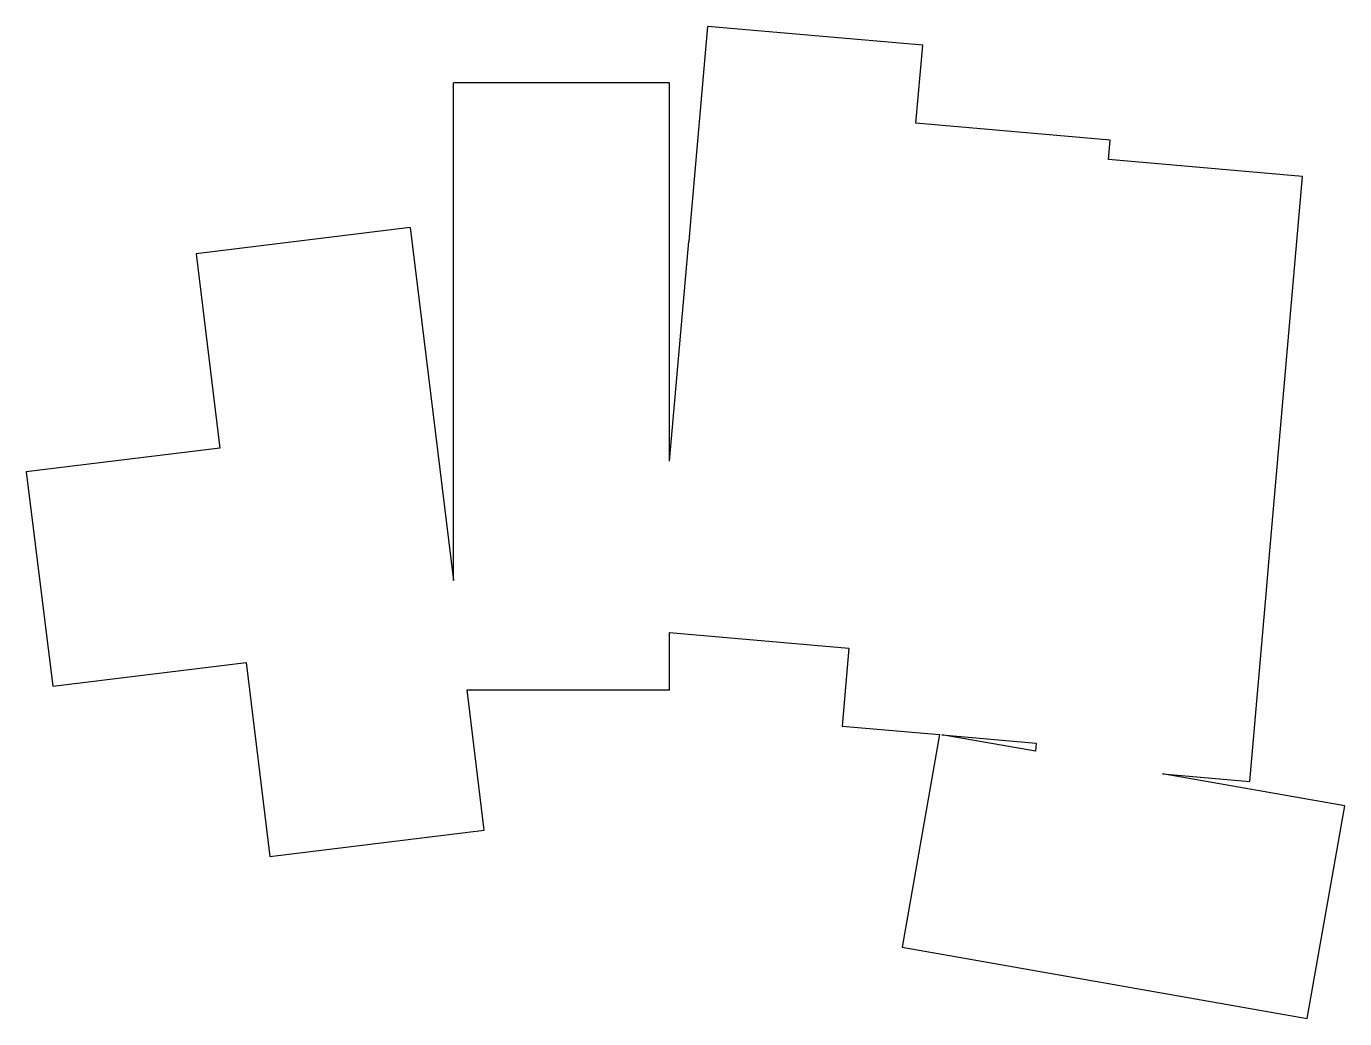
# Model space of a CAD drawing. Header units: millimetres. Extents: x 103 to 232, y -162 to -65.
import ezdxf

# ---------------------------------------------------------------- set-up
doc = ezdxf.new("R2010")
doc.units = ezdxf.units.MM

msp = doc.modelspace()

# ---------------------------------------------------------------- linework, layer by layer
for p, q in [((169.89, -65.23), (168.23, -84.2)), ((190.86, -67.06), (169.89, -65.23)), ((190.2, -74.65), (190.86, -67.06)), ((145.13, -119.21), (145.13, -70.72)), ((166.18, -70.72), (145.13, -70.72)), ((166.18, -107.59), (166.18, -70.72)), ((209.13, -76.31), (190.2, -74.65)), ((208.96, -78.21), (209.13, -76.31)), ((227.89, -79.86), (208.96, -78.21)), ((224.57, -117.82), (227.89, -79.86)), ((168.23, -84.2), (168.06, -86.2)), ((140.91, -84.83), (120.02, -87.4)), ((140.91, -84.83), (145.13, -119.21)), ((166.18, -107.59), (168.06, -86.2)), ((120.02, -87.4), (122.34, -106.31)), ((122.34, -106.31), (103.48, -108.62)), ((103.48, -108.62), (106.05, -129.52)), ((224.39, -119.81), (224.57, -117.82)), ((222.73, -138.79), (224.39, -119.81)), ((166.18, -129.87), (166.18, -124.28)), ((166.18, -124.28), (183.66, -125.81)), ((183.66, -125.81), (183, -133.4)), ((106.05, -129.52), (124.91, -127.2)), ((124.91, -127.2), (127.23, -146.11)), ((148.12, -143.54), (146.44, -129.87)), ((146.44, -129.87), (166.18, -129.87)), ((183, -133.4), (192.49, -134.23)), ((192.49, -134.23), (188.84, -154.94)), ((192.72, -134.25), (201.93, -135.05)), ((201.86, -135.86), (192.72, -134.25)), ((201.93, -135.05), (201.86, -135.86)), ((214.24, -138.04), (222.73, -138.79)), ((231.99, -141.17), (214.24, -138.04)), ((228.33, -161.9), (231.99, -141.17)), ((127.23, -146.11), (148.12, -143.54)), ((188.84, -154.94), (228.33, -161.9))]:
    msp.add_line(p, q)

doc.saveas('drawing.dxf')
